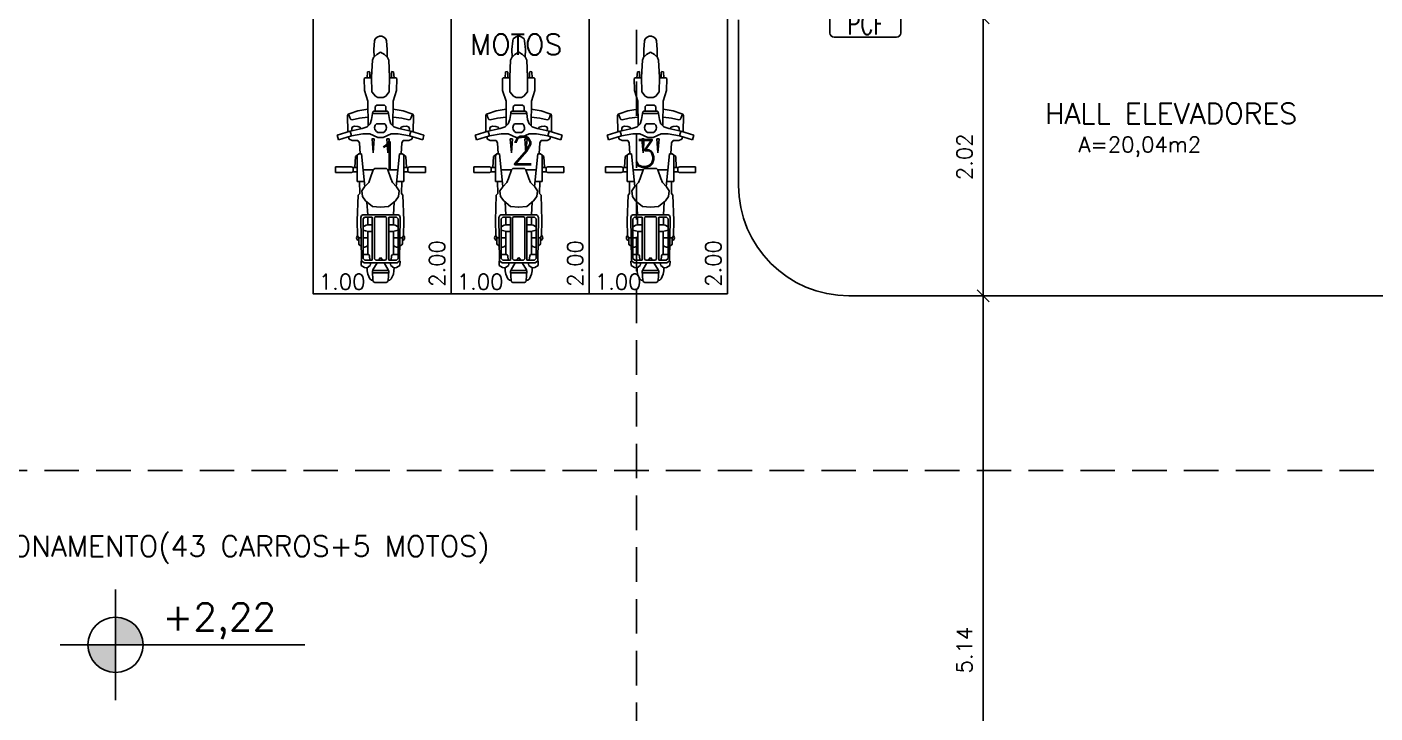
# Model space of a CAD drawing. Header units: millimetres. Extents: x -184.9 to -112.9, y 0.4 to 45.1.
# Drawn here: x -147.2 to -137.44, y 23.41 to 28.38 of the extents above; entities that cross this region are included whole.
import ezdxf
from ezdxf.enums import TextEntityAlignment as Align

# ---------------------------------------------------------------- set-up
doc = ezdxf.new("R2010")
doc.units = ezdxf.units.MM
doc.linetypes.add('DASHED2', pattern=[0.375, 0.25, -0.125])
for name, color, linetype in [('COTA', 11, 'Continuous'), ('HATCH', 8, 'Continuous'), ('IND', 1, 'Continuous'), ('IND NIVEL', 1, 'Continuous'), ('INDICACOES', 2, 'Continuous'), ('LINHA', 1, 'Continuous'), ('PROJECAO', 1, 'DASHED2'), ('TEXTO 1', 3, 'Continuous'), ('TEXTO 2', 2, 'Continuous')]:
    doc.layers.add(name, color=color, linetype=linetype)
doc.styles.add('ROMANS', font='romans.shx')
doc.dimstyles.new('Copy of TICK75', dxfattribs={"dimtxt": 0.1125, "dimasz": 0.088, "dimexe": 0.18, "dimexo": 0.0625, "dimgap": 0.079, "dimtad": 1, "dimrnd": 0.005, "dimzin": 4, "dimdsep": 46, "dimtxsty": 'ROMANS', "dimblk1": 'TICK', "dimblk2": 'TICK', "dimsah": 1, "dimcen": 0.09, "dimse1": 1, "dimse2": 1, "dimclrd": 256, "dimclrt": 2, "dimaunit": 1, "dimadec": 0, "dimazin": 0, "dimtfac": 1, "dimtix": 1, "dimtmove": 2, "dimatfit": 3, "dimldrblk": 'TICK', "dimfxl": 1, "dimtolj": 1, "dimtzin": 0, "dimlwd": -1, "dimarcsym": 0})

# ---------------------------------------------------------------- blocks, each defined once
blk = doc.blocks.new('IND ESQUADRIAS')
for p, q in [((-0.2266, 0.206), (0.2266, 0.206)), ((-0.2564, 0.103), (-0.2564, 0.1762)), ((-0.2564, 0.103), (-0.2564, 0.0298)), ((0.2564, 0.103), (0.2564, 0.1762)), ((0.2564, 0.103), (0.2564, 0.0298)), ((-0.2266, 0), (0.2266, 0))]:
    blk.add_line(p, q)
for centre, start, end in [((-0.2266, 0.1762), 90, 180), ((0.2266, 0.1762), 0, 90), ((-0.2266, 0.0298), 180, 270), ((0.2266, 0.0298), 270, 0)]:
    blk.add_arc(centre, 0.0298, start, end)
at = {"linetype": 'ByBlock', "style": 'ROMANS', "width": 0.7}
blk.add_attdef('P01', text='', height=0.15, dxfattribs=at).set_placement((0.0041, -0.0248), align=Align.BOTTOM_CENTER)
blk = doc.blocks.new('IND NÍVEL')
at = {"layer": 'IND'}
for p, q in [((0, 0.004), (0, -0.004)), ((-0.004, 0), (0.013711, 0))]:
    blk.add_line(p, q, dxfattribs=at)
blk.add_circle((0, 0), 0.002, dxfattribs=at)
for points in [[(0.000101, 0.001997), (0, 0), (0, 0.002), (0, 0)], [(0.000188, 0.001991), (0, 0), (0.000101, 0.001997), (0, 0)], [(0.0003, 0.001977), (0, 0), (0.000188, 0.001991), (0, 0)], [(0.000454, 0.001948), (0, 0), (0.0003, 0.001977), (0, 0)], [(0.000695, 0.001875), (0, 0), (0.000454, 0.001948), (0, 0)], [(0.000899, 0.001786), (0, 0), (0.000695, 0.001875), (0, 0)], [(0.001147, 0.001638), (0, 0), (0.000899, 0.001786), (0, 0)], [(0.001389, 0.001439), (0, 0), (0.001147, 0.001638), (0, 0)], [(0.001694, 0.001063), (0, 0), (0.001389, 0.001439), (0, 0)], [(0.001913, 0.000583), (0, 0), (0.001694, 0.001063), (0, 0)], [(-0.002, 0), (0, 0), (-0.001913, -0.000583), (0, 0)], [(-0.001913, -0.000583), (0, 0), (-0.001694, -0.001063), (0, 0)], [(-0.001694, -0.001063), (0, 0), (-0.001389, -0.001439), (0, 0)], [(-0.001389, -0.001439), (0, 0), (-0.001147, -0.001638), (0, 0)], [(-0.001147, -0.001638), (0, 0), (-0.000899, -0.001786), (0, 0)], [(-0.000899, -0.001786), (0, 0), (-0.000695, -0.001875), (0, 0)], [(-0.000695, -0.001875), (0, 0), (-0.000454, -0.001948), (0, 0)], [(-0.000454, -0.001948), (0, 0), (-0.0003, -0.001977), (0, 0)], [(-0.0003, -0.001977), (0, 0), (-0.000188, -0.001991), (0, 0)], [(-0.000188, -0.001991), (0, 0), (-0.000101, -0.001997), (0, 0)], [(-0.000101, -0.001997), (0, 0), (0, -0.002), (0, 0)], [(0.002, 0), (0, 0), (0.001913, 0.000583), (0, 0)]]:
    blk.add_solid(points, dxfattribs=at)
at = {"layer": 'IND', "color": 3, "style": 'ROMANS'}
blk.add_attdef('+0,00', (0.003401, 0.001029), '', height=0.002, dxfattribs=at)
blk = doc.blocks.new('TICK')
at = {"layer": 'COTA'}
for p, q in [((0, 1.91), (0, -1.91)), ((-1, 0), (1, 0))]:
    blk.add_line(p, q, dxfattribs=at)
at = {"layer": 'COTA', "color": 2}
blk.add_line((0.5, 0.5), (-0.5, -0.5), dxfattribs=at)
blk = doc.blocks.new('*D22')
at = {"layer": 'COTA'}
for p, q in [((-140.2778, 28.8502), (-140.2778, 28.9382)), ((-140.2778, 28.4489), (-140.2778, 28.7622)), ((-140.2778, 28.3609), (-140.2778, 28.2729))]:
    blk.add_line(p, q, dxfattribs=at)
at = {"layer": 'Defpoints', "color": 0}
for p in [(-140.4233, 28.7622), (-140.2778, 28.7622), (-140.4233, 28.4489)]:
    blk.add_point(p, dxfattribs=at)
at = {"layer": 'COTA', "xscale": 0.08800000000000001, "yscale": 0.08800000000000001, "zscale": 0.08800000000000001}
for p, rotation in [((-140.2778, 28.7622), 270), ((-140.2778, 28.4489), 90)]:
    blk.add_blockref('TICK', p, dxfattribs=dict(at, rotation=rotation))
at = {"layer": 'COTA', "color": 2, "insert": (-140.4131, 28.6055), "char_height": 0.1125, "attachment_point": 5, "rotation": 90, "style": 'ROMANS'}
blk.add_mtext('\\A1;.32', dxfattribs=at)
blk = doc.blocks.new('*D21')
at = {"layer": 'COTA'}
blk.add_line((-140.2778, 26.5219), (-140.2778, 28.3609), dxfattribs=at)
at = {"layer": 'Defpoints', "color": 0}
for p in [(-140.4233, 28.4489), (-140.2778, 28.4489), (-140.4583, 26.4339)]:
    blk.add_point(p, dxfattribs=at)
at = {"layer": 'COTA', "xscale": 0.08800000000000001, "yscale": 0.08800000000000001, "zscale": 0.08800000000000001}
for p, rotation in [((-140.2778, 28.4489), 90), ((-140.2778, 26.4339), 270)]:
    blk.add_blockref('TICK', p, dxfattribs=dict(at, rotation=rotation))
at = {"layer": 'COTA', "color": 2, "insert": (-140.4131, 27.4414), "char_height": 0.1125, "attachment_point": 5, "rotation": 90, "style": 'ROMANS'}
blk.add_mtext('\\A1;2.02', dxfattribs=at)
blk = doc.blocks.new('*D20')
at = {"layer": 'COTA'}
blk.add_line((-140.2778, 21.3869), (-140.2778, 26.3459), dxfattribs=at)
at = {"layer": 'Defpoints', "color": 0}
for p in [(-140.4583, 26.4339), (-140.2778, 26.4339), (-141.8393, 21.2989)]:
    blk.add_point(p, dxfattribs=at)
at = {"layer": 'COTA', "xscale": 0.08800000000000001, "yscale": 0.08800000000000001, "zscale": 0.08800000000000001}
for p, rotation in [((-140.2778, 26.4339), 90), ((-140.2778, 21.2989), 270)]:
    blk.add_blockref('TICK', p, dxfattribs=dict(at, rotation=rotation))
at = {"layer": 'COTA', "color": 2, "insert": (-140.4131, 23.8664), "char_height": 0.1125, "attachment_point": 5, "rotation": 90, "style": 'ROMANS'}
blk.add_mtext('\\A1;5.14', dxfattribs=at)
blk = doc.blocks.new('MOTO')
for p, q in [((0.0125, 0.3261), (-0.0304, 0.3261)), ((-0.0304, 0.3261), (-0.0304, 0.2115)), ((0.0125, 0.212), (0.0125, 0.3261)), ((0.2417, 0.3147), (0.206, 0.3051)), ((0.206, 0.3051), (0.2358, 0.2104)), ((0.2709, 0.2205), (0.2417, 0.3147)), ((-0.0304, 0.2115), (-0.0244, 0.1983)), ((-0.0244, 0.1983), (0.0071, 0.1983)), ((-0.0241, 0.1977), (-0.0241, 0.1691)), ((0.007, 0.1983), (0.007, 0.1692)), ((0.0071, 0.1983), (0.0125, 0.212)), ((0.2015, 0.1641), (0.2033, 0.2058)), ((0.2033, 0.2058), (0.2108, 0.2268)), ((0.2108, 0.2268), (0.2283, 0.2316)), ((0.2358, 0.2104), (0.2709, 0.2205)), ((0.2504, 0.1282), (0.2367, 0.2109)), ((0.2662, 0.2372), (0.3838, 0.2387)), ((0.2897, 0.1337), (0.2694, 0.2205)), ((0.2727, 0.207), (0.2888, 0.2088)), ((0.2888, 0.2088), (0.3019, 0.2034)), ((0.3019, 0.2034), (0.307, 0.1879)), ((0.3546, 0.2153), (0.3516, 0.2058)), ((0.3516, 0.2058), (0.3636, 0.1534)), ((0.3686, 0.2225), (0.3546, 0.2153)), ((0.3892, 0.2287), (0.3686, 0.2225)), ((0.3838, 0.2387), (0.3939, 0.2345)), ((0.3939, 0.2345), (0.3975, 0.2197)), ((0.3975, 0.2197), (0.4172, 0.1637)), ((-0.7411, 0.0972), (-0.72, 0.0978)), ((-0.7179, 0.1169), (-0.7212, 0.1053)), ((-0.7212, 0.1053), (-0.7197, 0.0969)), ((-0.7024, 0.1404), (-0.7179, 0.1169)), ((-0.6717, 0.1416), (-0.7024, 0.1404)), ((-0.6839, 0.1194), (-0.669, 0.1385)), ((-0.6839, 0.0003), (-0.6839, 0.1194)), ((-0.669, 0.1385), (-0.3563, 0.1429)), ((-0.6643, 0.1146), (-0.6524, 0.1272)), ((-0.6643, 0.061), (-0.6643, 0.1146)), ((-0.6524, 0.1272), (-0.3646, 0.1272)), ((-0.6241, 0.0859), (-0.6241, 0.127)), ((-0.5704, 0.1266), (-0.5701, 0.1155)), ((-0.5701, 0.1155), (-0.5651, 0.1027)), ((-0.5651, 0.1027), (-0.5585, 0.0932)), ((-0.5573, 0.1486), (-0.5579, 0.14)), ((-0.5535, 0.154), (-0.5573, 0.1486)), ((-0.5454, 0.1581), (-0.5535, 0.154)), ((-0.5031, 0.1581), (-0.5454, 0.1581)), ((-0.5229, 0.1582), (-0.5188, 0.1666)), ((-0.5188, 0.1666), (-0.5113, 0.1728)), ((-0.5113, 0.1728), (-0.5021, 0.1742)), ((-0.5031, 0.1412), (-0.5031, 0.1581)), ((-0.5031, 0.1272), (-0.5031, 0.0929)), ((-0.503, 0.1565), (-0.4875, 0.1665)), ((-0.5021, 0.1742), (-0.4946, 0.1727)), ((-0.4946, 0.1727), (-0.4852, 0.1667)), ((-0.4875, 0.1665), (-0.3785, 0.169)), ((-0.4528, 0.1082), (-0.4558, 0.0868)), ((-0.4462, 0.1273), (-0.4528, 0.1082)), ((-0.4224, 0.1279), (-0.4123, 0.1056)), ((-0.4123, 0.1056), (-0.4093, 0.0886)), ((-0.3785, 0.169), (-0.1938, 0.1625)), ((-0.3646, 0.1272), (-0.3527, 0.1158)), ((-0.3563, 0.1429), (-0.3414, 0.1376)), ((-0.3527, 0.1158), (-0.3527, 0.0604)), ((-0.3414, 0.1376), (-0.336, 0.1286)), ((-0.336, 0.1286), (-0.336, 0)), ((-0.3359, 0.0934), (-0.2444, 0.0987)), ((-0.2758, 0.0583), (-0.2359, 0.1083)), ((-0.2359, 0.1083), (-0.2038, 0.131)), ((-0.2038, 0.131), (-0.1632, 0.1357)), ((-0.1938, 0.1625), (-0.1819, 0.1514)), ((-0.1819, 0.1514), (-0.0952, 0.1531)), ((-0.1632, 0.1357), (-0.1329, 0.1161)), ((-0.1329, 0.1161), (-0.1019, 0.0863)), ((-0.1311, 0.1138), (0.1052, 0.1383)), ((0.0938, 0.1692), (-0.0953, 0.1692)), ((-0.0953, 0.1692), (-0.0953, 0.1173)), ((-0.0107, 0.0531), (-0.0107, 0.126)), ((0.0071, 0.1872), (0.0874, 0.1827)), ((0.0874, 0.1827), (0.1059, 0.158)), ((0.1052, 0.1579), (0.0938, 0.1692)), ((0.1052, 0.1383), (0.1052, 0.1579)), ((0.1056, 0.1486), (0.186, 0.1534)), ((0.186, 0.1534), (0.2015, 0.1641)), ((0.2498, 0.0773), (0.2504, 0.1282)), ((0.2995, 0.1495), (0.2885, 0.1435)), ((0.3004, 0.0974), (0.2897, 0.1337)), ((0.3049, 0.165), (0.2995, 0.1495)), ((0.307, 0.1879), (0.3049, 0.165)), ((0.3636, 0.1534), (0.371, 0.0914)), ((0.4172, 0.1637), (0.4291, 0.0916)), ((0.4875, 0.0919), (0.5643, 0.1169)), ((0.5643, 0.1169), (0.6513, 0.1178)), ((0.6513, 0.1178), (0.6567, 0.1118)), ((0.6567, 0.1118), (0.6561, 0.1011)), ((0.6561, 0.1011), (0.6561, 0.0654)), ((0.6564, 0.098), (0.699, 0.0947)), ((-0.8257, 0.0414), (-0.8207, 0.0512)), ((-0.8257, 0.0003), (-0.8257, 0.0414)), ((-0.8257, 0.0002), (-0.8257, -0.0409)), ((-0.8207, 0.0512), (-0.8111, 0.0554)), ((-0.8111, 0.0554), (-0.7441, 0.0595)), ((-0.809, 0.0555), (-0.8084, 0.0668)), ((-0.8084, 0.0668), (-0.8007, 0.0776)), ((-0.8007, 0.0776), (-0.765, 0.0931)), ((-0.765, 0.0931), (-0.7411, 0.0972)), ((-0.7569, 0.0585), (-0.7569, -0.058)), ((-0.7441, 0.0595), (-0.7346, 0.0557)), ((-0.7393, -0.0574), (-0.7393, 0.0579)), ((-0.7346, 0.0557), (-0.6839, 0.0256)), ((-0.7197, 0.0969), (-0.7045, 0.0743)), ((-0.7045, 0.0743), (-0.6845, 0.0698)), ((-0.6839, 0.0002), (-0.6839, -0.1189)), ((-0.6649, 0.0773), (-0.6321, 0.0799)), ((-0.6649, 0.0354), (-0.6553, 0.0443)), ((-0.6649, 0.0003), (-0.6649, 0.0354)), ((-0.6649, 0.016), (-0.6445, 0.0002)), ((-0.6649, -0.0155), (-0.6445, 0.0003)), ((-0.6649, 0.0002), (-0.6649, -0.0349)), ((-0.6643, 0.0604), (-0.6643, 0.061)), ((-0.3527, 0.0604), (-0.6643, 0.0604)), ((-0.6553, 0.0443), (-0.3563, 0.0443)), ((-0.6321, 0.0799), (-0.6241, 0.0859)), ((-0.4549, 0.0928), (-0.6235, 0.0928)), ((-0.4558, 0.0868), (-0.4558, 0.0606)), ((-0.4105, 0.0934), (-0.353, 0.0934)), ((-0.4093, 0.0886), (-0.4093, 0.0606)), ((-0.3563, 0.0443), (-0.3515, 0.0363)), ((-0.3515, 0.0363), (-0.3515, 0)), ((-0.3515, -0.0358), (-0.3515, 0.0005)), ((-0.336, -0.1282), (-0.336, 0.0005)), ((-0.2803, -0.0001), (-0.2758, 0.0583)), ((-0.2803, 0.0006), (-0.2758, -0.0578)), ((-0.1019, 0.0863), (-0.0739, 0.0744)), ((-0.0739, 0.0744), (-0.0095, 0.0529)), ((-0.0095, 0.0529), (0, 0.0428)), ((0, 0.0428), (0, 0.0005)), ((0, -0.0423), (0, 0)), ((0.2143, 0.0621), (0.1124, 0.0531)), ((0.1124, 0.0531), (0.2143, 0.0454)), ((0.2143, 0.0454), (0.2143, 0.0622)), ((0.2143, 0.0622), (0.2143, 0.0621)), ((0.2248, 0.0189), (0.2498, 0.0773)), ((0.2248, 0.0001), (0.2248, 0.0189)), ((0.2248, 0.0004), (0.2248, -0.0184)), ((0.2676, 0.0308), (0.2596, 0.021)), ((0.2596, 0.021), (0.2596, 0.0004)), ((0.2596, -0.0205), (0.2596, 0.0001)), ((0.2813, 0.0412), (0.2676, 0.0308)), ((0.2959, 0.043), (0.2813, 0.0412)), ((0.3129, 0.0385), (0.2959, 0.043)), ((0.3231, 0.0753), (0.3004, 0.0974)), ((0.3085, 0.0898), (0.4875, 0.0919)), ((0.3219, 0.0305), (0.3129, 0.0385)), ((0.3219, 0.0001), (0.3219, 0.0305)), ((0.3219, 0.0004), (0.3219, -0.03)), ((0.3534, 0.0646), (0.3231, 0.0753)), ((0.3981, 0.0581), (0.3534, 0.0646)), ((0.3972, 0.0583), (0.3972, 0.0003)), ((0.3972, -0.0579), (0.3972, 0.0002)), ((0.4094, 0.0563), (0.3981, 0.0581)), ((0.4142, 0.0479), (0.4094, 0.0563)), ((0.4142, 0.0003), (0.4142, 0.0479)), ((0.4142, 0.039), (0.4476, 0.039)), ((0.4142, 0.0002), (0.4142, -0.0474)), ((0.4476, 0.039), (0.4574, 0.028)), ((0.4574, 0.028), (0.4574, 0.0003)), ((0.4574, -0.0275), (0.4574, 0.0002)), ((0.514, 0.0196), (0.5232, 0.0378)), ((0.514, 0.0006), (0.514, 0.0196)), ((0.5232, 0.0378), (0.556, 0.0634)), ((0.556, 0.0634), (0.662, 0.0648)), ((0.6981, 0.0786), (0.6558, 0.0786)), ((0.662, 0.0648), (0.7845, 0.0589)), ((0.7017, 0.0828), (0.6981, 0.0786)), ((0.699, 0.0947), (0.7017, 0.0828)), ((0.7845, 0.0589), (0.8029, 0.0503)), ((0.8029, 0.0503), (0.8259, 0.0283)), ((0.8062, 0.0475), (0.8619, 0.0491)), ((0.8259, 0.0283), (0.8432, 0.0006)), ((0.8619, 0.0491), (0.9248, 0.0435)), ((0.9248, 0.0435), (0.9391, 0.039)), ((0.9391, 0.039), (0.9516, 0.0241)), ((0.9516, 0.0241), (0.9578, 0.0086)), ((0.9578, 0.0086), (0.9578, 0.0006)), ((-0.8257, -0.0409), (-0.8207, -0.0507)), ((-0.8207, -0.0507), (-0.8111, -0.0549)), ((-0.8111, -0.0549), (-0.7441, -0.0591)), ((-0.809, -0.055), (-0.8084, -0.0664)), ((-0.8084, -0.0664), (-0.8007, -0.0771)), ((-0.8007, -0.0771), (-0.765, -0.0926)), ((-0.765, -0.0926), (-0.7411, -0.0967)), ((-0.7441, -0.0591), (-0.7346, -0.0552)), ((-0.7411, -0.0967), (-0.72, -0.0973)), ((-0.7346, -0.0552), (-0.6839, -0.0251)), ((-0.7212, -0.1048), (-0.7197, -0.0964)), ((-0.7197, -0.0964), (-0.7045, -0.0738)), ((-0.7045, -0.0738), (-0.6845, -0.0693)), ((-0.6649, -0.0349), (-0.6553, -0.0439)), ((-0.6649, -0.0768), (-0.6321, -0.0795)), ((-0.3527, -0.0599), (-0.6643, -0.0599)), ((-0.6643, -0.0599), (-0.6643, -0.0605)), ((-0.6643, -0.0605), (-0.6643, -0.1142)), ((-0.6553, -0.0439), (-0.3563, -0.0439)), ((-0.6321, -0.0795), (-0.6241, -0.0854)), ((-0.6241, -0.0854), (-0.6241, -0.1265)), ((-0.4549, -0.0923), (-0.6235, -0.0923)), ((-0.5651, -0.1022), (-0.5585, -0.0927)), ((-0.5031, -0.1267), (-0.5031, -0.0924)), ((-0.4558, -0.0863), (-0.4558, -0.0601)), ((-0.4528, -0.1078), (-0.4558, -0.0863)), ((-0.4123, -0.1051), (-0.4093, -0.0881)), ((-0.4105, -0.0929), (-0.353, -0.0929)), ((-0.4093, -0.0881), (-0.4093, -0.0601)), ((-0.3563, -0.0439), (-0.3515, -0.0358)), ((-0.3527, -0.1154), (-0.3527, -0.0599)), ((-0.3359, -0.0929), (-0.2444, -0.0982)), ((-0.2758, -0.0578), (-0.2359, -0.1078)), ((-0.1329, -0.1156), (-0.1019, -0.0858)), ((-0.1019, -0.0858), (-0.0739, -0.0739)), ((-0.0739, -0.0739), (-0.0095, -0.0524)), ((-0.0107, -0.0526), (-0.0107, -0.1256)), ((-0.0095, -0.0524), (0, -0.0423)), ((0.1124, -0.0527), (0.2143, -0.0449)), ((0.2143, -0.0616), (0.1124, -0.0527)), ((0.2143, -0.0449), (0.2143, -0.0617)), ((0.2143, -0.0617), (0.2143, -0.0616)), ((0.2248, -0.0184), (0.2498, -0.0768)), ((0.2498, -0.0768), (0.2504, -0.1277)), ((0.2676, -0.0303), (0.2596, -0.0205)), ((0.2813, -0.0407), (0.2676, -0.0303)), ((0.2959, -0.0425), (0.2813, -0.0407)), ((0.3004, -0.0969), (0.2897, -0.1332)), ((0.3129, -0.0381), (0.2959, -0.0425)), ((0.3231, -0.0748), (0.3004, -0.0969)), ((0.3085, -0.0893), (0.4875, -0.0914)), ((0.3219, -0.03), (0.3129, -0.0381)), ((0.3534, -0.0641), (0.3231, -0.0748)), ((0.3981, -0.0576), (0.3534, -0.0641)), ((0.3636, -0.1529), (0.371, -0.0909)), ((0.4094, -0.0558), (0.3981, -0.0576)), ((0.4142, -0.0474), (0.4094, -0.0558)), ((0.4142, -0.0385), (0.4476, -0.0385)), ((0.4172, -0.1632), (0.4291, -0.0911)), ((0.4476, -0.0385), (0.4574, -0.0275)), ((0.4875, -0.0914), (0.5643, -0.1164)), ((0.514, -0.0001), (0.514, -0.0191)), ((0.514, -0.0191), (0.5232, -0.0373)), ((0.5232, -0.0373), (0.556, -0.0629)), ((0.556, -0.0629), (0.662, -0.0643)), ((0.6981, -0.0781), (0.6558, -0.0781)), ((0.6561, -0.1006), (0.6561, -0.0649)), ((0.6564, -0.0975), (0.699, -0.0942)), ((0.662, -0.0643), (0.7845, -0.0585)), ((0.7017, -0.0823), (0.6981, -0.0781)), ((0.699, -0.0942), (0.7017, -0.0823)), ((0.7845, -0.0585), (0.8029, -0.0498)), ((0.8029, -0.0498), (0.8259, -0.0278)), ((0.8062, -0.047), (0.8619, -0.0486)), ((0.8259, -0.0278), (0.8432, -0.0001)), ((0.8619, -0.0486), (0.9248, -0.043)), ((0.9248, -0.043), (0.9391, -0.0385)), ((0.9391, -0.0385), (0.9516, -0.0236)), ((0.9516, -0.0236), (0.9578, -0.0081)), ((0.9578, -0.0081), (0.9578, -0.0001)), ((-0.7179, -0.1164), (-0.7212, -0.1048)), ((-0.7024, -0.1399), (-0.7179, -0.1164)), ((-0.6717, -0.1411), (-0.7024, -0.1399)), ((-0.6839, -0.1189), (-0.669, -0.138)), ((-0.669, -0.138), (-0.3563, -0.1425)), ((-0.6643, -0.1142), (-0.6524, -0.1267)), ((-0.6524, -0.1267), (-0.3646, -0.1267)), ((-0.5704, -0.1261), (-0.5701, -0.1151)), ((-0.5701, -0.1151), (-0.5651, -0.1022)), ((-0.5573, -0.1481), (-0.5579, -0.1395)), ((-0.5535, -0.1535), (-0.5573, -0.1481)), ((-0.5454, -0.1577), (-0.5535, -0.1535)), ((-0.5031, -0.1577), (-0.5454, -0.1577)), ((-0.5229, -0.1577), (-0.5188, -0.1661)), ((-0.5188, -0.1661), (-0.5113, -0.1723)), ((-0.5113, -0.1723), (-0.5021, -0.1737)), ((-0.5031, -0.1407), (-0.5031, -0.1577)), ((-0.503, -0.156), (-0.4875, -0.166)), ((-0.5021, -0.1737), (-0.4946, -0.1722)), ((-0.4946, -0.1722), (-0.4852, -0.1662)), ((-0.4875, -0.166), (-0.3785, -0.1685)), ((-0.4462, -0.1268), (-0.4528, -0.1078)), ((-0.4224, -0.1274), (-0.4123, -0.1051)), ((-0.3785, -0.1685), (-0.1938, -0.162)), ((-0.3646, -0.1267), (-0.3527, -0.1154)), ((-0.3563, -0.1425), (-0.3414, -0.1371)), ((-0.3414, -0.1371), (-0.336, -0.1282)), ((-0.2359, -0.1078), (-0.2038, -0.1305)), ((-0.2038, -0.1305), (-0.1632, -0.1352)), ((-0.1938, -0.162), (-0.1819, -0.151)), ((-0.1819, -0.151), (-0.0952, -0.1526)), ((-0.1632, -0.1352), (-0.1329, -0.1156)), ((-0.1311, -0.1133), (0.1052, -0.1378)), ((-0.0953, -0.1687), (-0.0953, -0.1168)), ((0.0938, -0.1687), (-0.0953, -0.1687)), ((-0.0241, -0.1972), (-0.0241, -0.1686)), ((0.007, -0.1978), (0.007, -0.1687)), ((0.0071, -0.1867), (0.0874, -0.1822)), ((0.0874, -0.1822), (0.1059, -0.1575)), ((0.1052, -0.1574), (0.0938, -0.1687)), ((0.1052, -0.1378), (0.1052, -0.1574)), ((0.1056, -0.1481), (0.186, -0.1529)), ((0.186, -0.1529), (0.2015, -0.1636)), ((0.2015, -0.1636), (0.2033, -0.2053)), ((0.2504, -0.1277), (0.2367, -0.2104)), ((0.2897, -0.1332), (0.2694, -0.2201)), ((0.2995, -0.149), (0.2885, -0.1431)), ((0.3049, -0.1645), (0.2995, -0.149)), ((0.3019, -0.2029), (0.307, -0.1874)), ((0.307, -0.1874), (0.3049, -0.1645)), ((0.3516, -0.2053), (0.3636, -0.1529)), ((0.3975, -0.2192), (0.4172, -0.1632)), ((0.5643, -0.1164), (0.6513, -0.1173)), ((0.6513, -0.1173), (0.6567, -0.1113)), ((0.6567, -0.1113), (0.6561, -0.1006)), ((-0.0304, -0.211), (-0.0244, -0.1978)), ((-0.0304, -0.3256), (-0.0304, -0.211)), ((-0.0244, -0.1978), (0.0071, -0.1978)), ((0.0071, -0.1978), (0.0125, -0.2115)), ((0.0125, -0.2115), (0.0125, -0.3256)), ((0.2033, -0.2053), (0.2108, -0.2263)), ((0.206, -0.3047), (0.2358, -0.2099)), ((0.2108, -0.2263), (0.2283, -0.2311)), ((0.2358, -0.2099), (0.2709, -0.2201)), ((0.2709, -0.2201), (0.2417, -0.3142)), ((0.2662, -0.2367), (0.3838, -0.2382)), ((0.2727, -0.2065), (0.2888, -0.2083)), ((0.2888, -0.2083), (0.3019, -0.2029)), ((0.3546, -0.2148), (0.3516, -0.2053)), ((0.3686, -0.222), (0.3546, -0.2148)), ((0.3892, -0.2283), (0.3686, -0.222)), ((0.3838, -0.2382), (0.3939, -0.2341)), ((0.3939, -0.2341), (0.3975, -0.2192)), ((0.0125, -0.3256), (-0.0304, -0.3256)), ((0.2417, -0.3142), (0.206, -0.3047))]:
    blk.add_line(p, q)

msp = doc.modelspace()

# ---------------------------------------------------------------- linework, layer by layer
at = {"layer": 'LINHA'}
for p, q in [((-142.0493, 28.4339), (-142.0493, 27.2339)), ((-137.2593, 26.4339), (-141.2493, 26.4339))]:
    msp.add_line(p, q, dxfattribs=at)
for points in [[(-145.1293, 28.4489), (-144.1293, 28.4489), (-144.1293, 26.4489), (-145.1293, 26.4489)], [(-144.1293, 28.4489), (-143.1293, 28.4489), (-143.1293, 26.4489), (-144.1293, 26.4489)], [(-143.1293, 28.4489), (-142.1293, 28.4489), (-142.1293, 26.4489), (-143.1293, 26.4489)]]:
    msp.add_lwpolyline(points, close=True, dxfattribs=at)
msp.add_arc((-141.2493, 27.2339), 0.8, 180, 270, dxfattribs=at)
at = {"layer": 'PROJECAO', "color": 3}
for p, q in [((-142.7882, 11.9865), (-142.7882, 42.1329)), ((-179.3242, 25.1669), (-115.891, 25.1669))]:
    msp.add_line(p, q, dxfattribs=at)

# ---------------------------------------------------------------- block references
at = {"layer": 'HATCH', "color": 8, "rotation": 89.99999999999999}
for p in [(-144.6403, 27.3566), (-143.6403, 27.3566), (-142.6861, 27.3566)]:
    msp.add_blockref('MOTO', p, dxfattribs=at)
at = {"layer": 'IND NIVEL', "xscale": 100, "yscale": 100, "zscale": 100}
msp.add_blockref('IND NÍVEL', (-146.5592, 23.9051), dxfattribs=at).add_auto_attribs({'+0,00': '+2,22'})
at = {"layer": 'INDICACOES'}
msp.add_blockref('IND ESQUADRIAS', (-141.131, 28.3075), dxfattribs=at).add_auto_attribs({'P01': 'PCF'})

# ---------------------------------------------------------------- texts
at = {"layer": 'TEXTO 1', "style": 'ROMANS'}
for s, height, p in [('MOTOS', 0.15, (-143.9937, 28.1793)), ('HALL ELEVADORES', 0.15, (-139.8312, 27.6795)), ('1', 0.2, (-144.671, 27.3485)), ('2', 0.2, (-143.6951, 27.3886)), ('3', 0.2, (-142.8131, 27.3648)), ('ESTACIONAMENTO(43 CARROS+5 MOTOS)', 0.15, (-147.9665, 24.545))]:
    msp.add_text(s, height=height, dxfattribs=at).set_placement(p)
at = {"layer": 'TEXTO 2', "style": 'ROMANS'}
for s, p in [('A=20,04m2', (-139.5874, 27.4738)), ('1.00', (-145.0882, 26.4795)), ('1.00', (-144.0882, 26.4795)), ('1.00', (-143.0882, 26.4795))]:
    msp.add_text(s, height=0.1125, dxfattribs=at).set_placement(p)
for p in [(-144.175, 26.4992), (-143.175, 26.4992), (-142.175, 26.4992)]:
    msp.add_text('2.00', height=0.1125, rotation=90, dxfattribs=at).set_placement(p)

# ---------------------------------------------------------------- dimensions: what is measured, and where the dimension line sits
at = {"layer": 'COTA'}
for base, p1, p2, picture, middle in [((-140.2778, 28.7622), (-140.4233, 28.4489), (-140.4233, 28.7622), '*D22', (-140.4131, 28.6055)), ((-140.2778331888, 28.4489039529), (-140.4582964084, 26.4339039529), (-140.4232964084, 28.4489039529), '*D21', (-140.4130831888, 27.4414039529)), ((-140.2778331888, 26.4339039529), (-141.8393200239, 21.2989039529), (-140.4582964084, 26.4339039529), '*D20', (-140.4130831888, 23.8664039529))]:
    dim = msp.add_linear_dim(base=base, p1=p1, p2=p2, angle=90, dimstyle='Copy of TICK75', dxfattribs=at)
    dim.commit()
    dim.dimension.update_dxf_attribs({"geometry": picture, "text_midpoint": middle})

doc.saveas('drawing.dxf')
